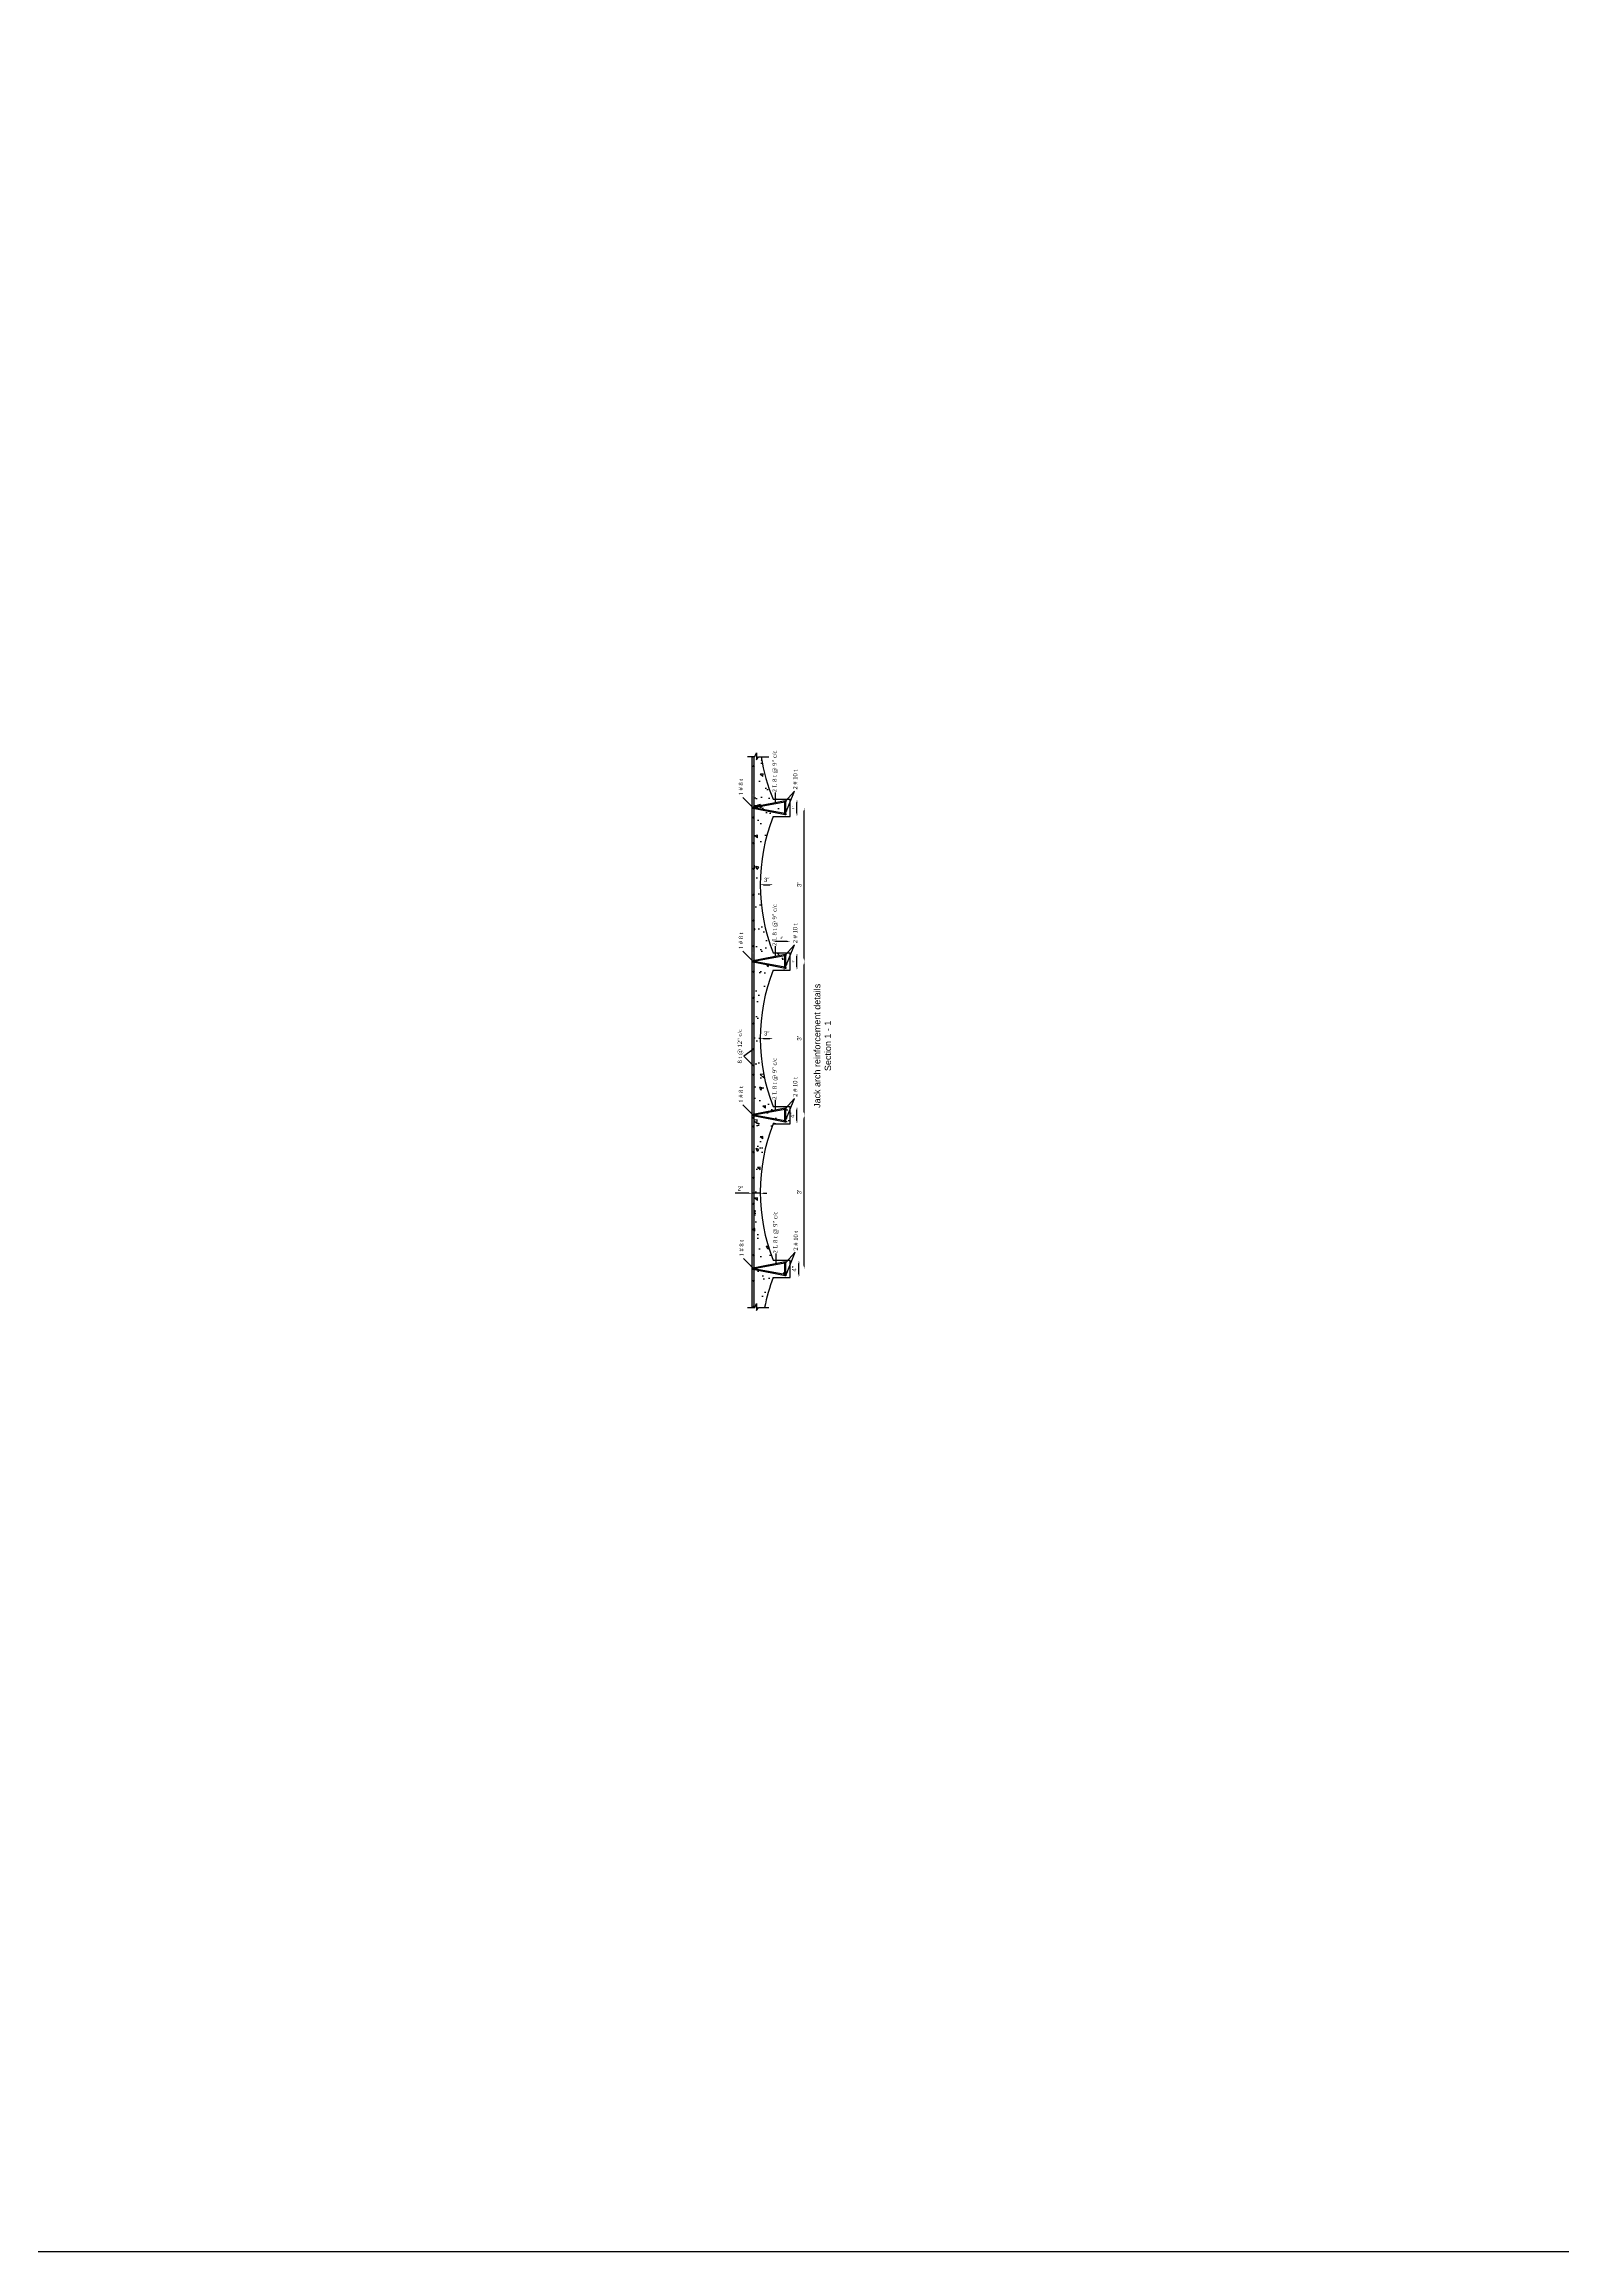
# Model space of a CAD drawing. Header units: inches. Extents: x 3138 to 9973, y -1757 to -151.
# Drawn here: x 7178 to 7533, y -1757 to -1241 of the extents above; entities that cross this region are included whole.
import ezdxf

# ---------------------------------------------------------------- set-up
doc = ezdxf.new("R2010")
doc.units = ezdxf.units.IN
doc.header["$LTSCALE"] = 0.1
doc.header["$MEASUREMENT"] = 0
doc.layers.add('MH - Beam and slab layout', color=7, linetype='Continuous')
doc.layers.add('MH - Slab reinforcement', color=3, linetype='Continuous')
doc.styles.get("Standard").update_dxf_attribs({"font": 'arial.ttf'})
doc.dimstyles.new('ISO-25', dxfattribs={"dimtxt": 0.5, "dimasz": 0.75, "dimexe": 1.25, "dimexo": 0.625, "dimtad": 1, "dimlunit": 4, "dimtxsty": 'Standard', "dimcen": 2.5, "dimse1": 1, "dimse2": 1, "dimadec": 0, "dimazin": 0, "dimtfac": 1, "dimtmove": 0, "dimatfit": 3, "dimfxl": 1, "dimarcsym": 0})
doc.dimstyles.get("Standard").update_dxf_attribs({"dimtxt": 6, "dimasz": 3, "dimexe": 0, "dimexo": 0.0625, "dimgap": 0.09, "dimtad": 0, "dimtih": 1, "dimtoh": 1, "dimdec": 1, "dimzin": 0, "dimdsep": 46, "dimlunit": 4, "dimtxsty": 'Standard', "dimblk": 'DOT', "dimcen": 0.09, "dimse1": 1, "dimse2": 1, "dimadec": 0, "dimazin": 0, "dimtfac": 1, "dimtdec": 1, "dimtofl": 0, "dimtmove": 0, "dimatfit": 3, "dimfxl": 1, "dimtolj": 1, "dimtzin": 0, "dimarcsym": 0})
pattern_1 = [(140, (6015.235, -8418.071), (0.6275213, 7.172602), [0.75, -8.25]), (85, (6015.235, -8418.071), (-7.521921, -1.387513), [0.6, -6.6]), (-169.5486, (6015.287, -8417.4734), (-6.8943954, 5.785094), [0.637402, -7.011421]), (136.1842, (6013.235, -8418.071), (1.65519, 10.67241), [1.125, -12.375]), (-173.3644, (6013.373, -8417.182), (-9.741179, 9.346627), [0.956103, -10.51713]), (81.1842, (6013.235, -8418.071), (-9.741186, 9.34662), [0.9, -9.9]), (111, (6013.735, -8417.071), (4.026189, 5.9690705), [0.75, -8.25]), (56, (6013.735, -8417.071), (-7.2515005, 2.433153), [0.6, -6.6]), (161.4514, (6014.0705, -8416.574), (-3.225305, 8.402226), [0.637402, -7.011421]), (127.5, (6015.235, -8418.0711), (-3.3289385, 0.12159855), [0, -6.52, 0, -6.7, 0, -6.625]), (97.5, (6015.235, -8418.071), (-3.9441171, 2.6306954), [0, -3.82, 0, -6.37, 0, -2.525]), (57.5, (6015.235, -8420.301), (0.2255487, 5.3382244), [0, -2.5, 0, -7.8, 0, -10.35]), (47.5, (6015.235, -8421.301), (-1.0010498, 5.8318617), [0, -3.25, 0, -5.18, 0, -7.35])]

# ---------------------------------------------------------------- blocks, each defined once
blk = doc.blocks.new('*D414')
at = {"color": 0, "lineweight": -2}
blk.add_line((7354.48, -1528.39), (7354.48, -1525.89), dxfattribs=at)
at = {"color": 0}
for points in [[(7354.6, -1525.89), (7354.35, -1525.89), (7354.48, -1525.14)], [(7354.35, -1528.39), (7354.6, -1528.39), (7354.48, -1529.14)]]:
    blk.add_solid(points, dxfattribs=at)
at = {"layer": 'Defpoints', "color": 0}
for p in [(7351.45, -1525.14), (7354.48, -1525.14), (7352.45, -1529.14)]:
    blk.add_point(p, dxfattribs=at)
at = {"color": 0, "insert": (7353.35, -1527.14), "char_height": 1, "attachment_point": 5, "rotation": 90}
blk.add_mtext('4"', dxfattribs=at)
blk = doc.blocks.new('*D415')
at = {"color": 0, "lineweight": -2}
blk.add_line((7355.7, -1526.39), (7355.7, -1492), dxfattribs=at)
at = {"color": 0}
for points in [[(7355.82, -1492), (7355.57, -1492), (7355.7, -1491.25)], [(7355.57, -1526.39), (7355.82, -1526.39), (7355.7, -1527.14)]]:
    blk.add_solid(points, dxfattribs=at)
at = {"layer": 'Defpoints', "color": 0}
for p in [(7355.7, -1491.25), (7355.7, -1491.25), (7354.61, -1527.14)]:
    blk.add_point(p, dxfattribs=at)
at = {"color": 0, "insert": (7354.56, -1509.2), "char_height": 1, "attachment_point": 5, "rotation": 90}
blk.add_mtext("3'", dxfattribs=at)
blk = doc.blocks.new('*D416')
at = {"color": 0, "lineweight": -2}
blk.add_line((7354.02, -1492.5), (7354.02, -1490), dxfattribs=at)
at = {"color": 0}
for points in [[(7354.14, -1490), (7353.89, -1490), (7354.02, -1489.25)], [(7353.89, -1492.5), (7354.14, -1492.5), (7354.02, -1493.25)]]:
    blk.add_solid(points, dxfattribs=at)
at = {"layer": 'Defpoints', "color": 0}
for p in [(7352.45, -1489.25), (7354.02, -1489.25), (7352.45, -1493.25)]:
    blk.add_point(p, dxfattribs=at)
at = {"color": 0, "insert": (7352.89, -1491.25), "char_height": 1, "attachment_point": 5, "rotation": 90}
blk.add_mtext('4"', dxfattribs=at)
blk = doc.blocks.new('*D417')
at = {"color": 0, "lineweight": -2}
blk.add_line((7354.02, -1456.62), (7354.02, -1454.12), dxfattribs=at)
at = {"color": 0}
for points in [[(7354.14, -1454.12), (7353.89, -1454.12), (7354.02, -1453.37)], [(7353.89, -1456.62), (7354.14, -1456.62), (7354.02, -1457.37)]]:
    blk.add_solid(points, dxfattribs=at)
at = {"layer": 'Defpoints', "color": 0}
for p in [(7352.45, -1453.37), (7354.02, -1453.37), (7352.45, -1457.37)]:
    blk.add_point(p, dxfattribs=at)
at = {"color": 0, "insert": (7353.14, -1455.37), "char_height": 0.5, "attachment_point": 5, "rotation": 90}
blk.add_mtext('4"', dxfattribs=at)
blk = doc.blocks.new('*D418')
at = {"color": 0, "lineweight": -2}
blk.add_line((7351.7, -1450.68), (7349.2, -1450.68), dxfattribs=at)
at = {"color": 0}
for points in [[(7349.2, -1450.55), (7349.2, -1450.8), (7348.45, -1450.68)], [(7351.7, -1450.8), (7351.7, -1450.55), (7352.45, -1450.68)]]:
    blk.add_solid(points, dxfattribs=at)
at = {"layer": 'Defpoints', "color": 0}
for p in [(7348.45, -1450.68), (7348.45, -1453.37), (7352.45, -1450.68)]:
    blk.add_point(p, dxfattribs=at)
at = {"color": 0, "insert": (7350.45, -1449.8), "char_height": 0.5, "attachment_point": 5}
blk.add_mtext('4"', dxfattribs=at)
blk = doc.blocks.new('*D419')
at = {"color": 0, "lineweight": -2}
for p, q in [((7342.77, -1509.49), (7339.61, -1509.49)), ((7345.46, -1509.49), (7343.52, -1509.49)), ((7346.21, -1509.49), (7346.96, -1509.49))]:
    blk.add_line(p, q, dxfattribs=at)
at = {"color": 0}
for points in [[(7342.77, -1509.62), (7342.77, -1509.37), (7343.52, -1509.49)], [(7346.21, -1509.37), (7346.21, -1509.62), (7345.46, -1509.49)]]:
    blk.add_solid(points, dxfattribs=at)
at = {"layer": 'Defpoints', "color": 0}
for p in [(7343.52, -1507.57), (7343.52, -1509.49), (7345.46, -1509.49)]:
    blk.add_point(p, dxfattribs=at)
at = {"color": 0, "insert": (7340.81, -1508.36), "char_height": 1, "attachment_point": 5}
blk.add_mtext('2"', dxfattribs=at)
blk = doc.blocks.new('*D420')
at = {"color": 0, "lineweight": -2}
blk.add_line((7355.7, -1490.5), (7355.7, -1456.12), dxfattribs=at)
at = {"color": 0}
for points in [[(7355.82, -1456.12), (7355.57, -1456.12), (7355.7, -1455.37)], [(7355.57, -1490.5), (7355.82, -1490.5), (7355.7, -1491.25)]]:
    blk.add_solid(points, dxfattribs=at)
at = {"layer": 'Defpoints', "color": 0}
for p in [(7355.7, -1455.37), (7356.7, -1455.37), (7355.7, -1491.25)]:
    blk.add_point(p, dxfattribs=at)
at = {"color": 0, "insert": (7354.56, -1473.31), "char_height": 1, "attachment_point": 5, "rotation": 90}
blk.add_mtext("3'", dxfattribs=at)
blk = doc.blocks.new('*D421')
at = {"color": 0, "lineweight": -2}
blk.add_line((7354.02, -1420.73), (7354.02, -1418.23), dxfattribs=at)
at = {"color": 0}
for points in [[(7354.14, -1418.23), (7353.89, -1418.23), (7354.02, -1417.48)], [(7353.89, -1420.73), (7354.14, -1420.73), (7354.02, -1421.48)]]:
    blk.add_solid(points, dxfattribs=at)
at = {"layer": 'Defpoints', "color": 0}
for p in [(7352.45, -1417.48), (7354.02, -1417.48), (7352.45, -1421.48)]:
    blk.add_point(p, dxfattribs=at)
at = {"color": 0, "insert": (7353.14, -1419.48), "char_height": 0.5, "attachment_point": 5, "rotation": 90}
blk.add_mtext('4"', dxfattribs=at)
blk = doc.blocks.new('*D422')
at = {"color": 0, "lineweight": -2}
blk.add_line((7346.2, -1473.31), (7347.7, -1473.31), dxfattribs=at)
at = {"color": 0}
for points in [[(7346.2, -1473.19), (7346.2, -1473.44), (7345.45, -1473.31)], [(7347.7, -1473.44), (7347.7, -1473.19), (7348.45, -1473.31)]]:
    blk.add_solid(points, dxfattribs=at)
at = {"layer": 'Defpoints', "color": 0}
for p in [(7345.45, -1473.31), (7348.45, -1473.31), (7348.45, -1473.31)]:
    blk.add_point(p, dxfattribs=at)
at = {"color": 0, "insert": (7346.95, -1472.17), "char_height": 1, "attachment_point": 5}
blk.add_mtext('3"', dxfattribs=at)
blk = doc.blocks.new('*D423')
at = {"color": 0, "lineweight": -2}
blk.add_line((7346.2, -1437.42), (7347.7, -1437.42), dxfattribs=at)
at = {"color": 0}
for points in [[(7346.2, -1437.3), (7346.2, -1437.55), (7345.45, -1437.42)], [(7347.7, -1437.55), (7347.7, -1437.3), (7348.45, -1437.42)]]:
    blk.add_solid(points, dxfattribs=at)
at = {"layer": 'Defpoints', "color": 0}
for p in [(7345.45, -1437.42), (7348.45, -1437.42), (7348.45, -1437.42)]:
    blk.add_point(p, dxfattribs=at)
at = {"color": 0, "insert": (7346.95, -1436.29), "char_height": 1, "attachment_point": 5}
blk.add_mtext('3"', dxfattribs=at)
blk = doc.blocks.new('*D424')
at = {"color": 0, "lineweight": -2}
blk.add_line((7355.7, -1454.61), (7355.7, -1420.23), dxfattribs=at)
at = {"color": 0}
for points in [[(7355.82, -1420.23), (7355.57, -1420.23), (7355.7, -1419.48)], [(7355.57, -1454.61), (7355.82, -1454.61), (7355.7, -1455.36)]]:
    blk.add_solid(points, dxfattribs=at)
at = {"layer": 'Defpoints', "color": 0}
for p in [(7355.7, -1419.48), (7355.7, -1419.48), (7355.7, -1455.36)]:
    blk.add_point(p, dxfattribs=at)
at = {"color": 0, "insert": (7354.56, -1437.42), "char_height": 1, "attachment_point": 5, "rotation": 90}
blk.add_mtext("3'", dxfattribs=at)
blk = doc.blocks.new('_Dot')
at = {"color": 0, "linetype": 'ByBlock', "lineweight": -2}
blk.add_line((-0.5, 0), (-1, 0), dxfattribs=at)
at = {"color": 0, "linetype": 'ByBlock', "const_width": 0.5}
blk.add_lwpolyline([(-0.25, 0, 1), (0.25, 0, 1)], format="xyb", close=True, dxfattribs=at)

msp = doc.modelspace()

# ---------------------------------------------------------------- hatches: boundary and pattern name
h = msp.add_hatch()
h.set_pattern_fill('AR-CONC', color=256, scale=0.01, angle=90)
h.set_pattern_definition([(140, (-129237.9909, 245606.8688), (0.159390855, 1.82184669), [0.1905, -2.0955]), (85, (-129237.9909, 245606.8688), (-1.910568452, -0.352434214), [0.1524, -1.676405842]), (-169.5485553, (-129237.9776, 245607.0207), (-1.751177519, 1.469412471), [0.161900088, -1.780902446]), (136.1842, (-129238.499, 245606.8688), (0.42042328, 2.710790409), [0.28575, -3.14325]), (-173.3644424, (-129238.4639, 245607.0947), (-2.474261246, 2.37404134), [0.242850231, -2.671356082]), (81.1841512, (-129238.499, 245606.8688), (-2.474261246, 2.37404134), [0.22859967, -2.51459732]), (111, (-129238.3719, 245607.1228), (1.022651982, 1.516143913), [0.1905, -2.0955]), (56, (-129238.3719, 245607.1228), (-1.841879661, 0.618020283), [0.1524, -1.6764]), (161.451445, (-129238.2867, 245607.2492), (-0.819227689, 2.134164193), [0.161900088, -1.780899376]), (127.5, (-129237.9909, 245606.8688), (-0.8455503887, 0.0308860325), [0, -1.65608, 0, -1.7018, 0, -1.68275]), (97.5, (-129237.9909, 245606.8688), (-1.0018057482, 0.668196625), [0, -0.97028, 0, -1.61798, 0, -0.64135]), (57.5, (-129237.9909, 245606.3024), (0.05728744, 1.3559059517), [0, -0.635, 0, -1.9812, 0, -2.6289]), (47.5, (-129237.9909, 245606.0484), (-0.2542649103, 1.481291814), [0, -0.8255, 0, -1.31572, 0, -1.8669])])
h.paths.add_polyline_path([(7343.775, -1416.333), (7344.021, -1416.284), (7344.021, -1409.705, -0.4142136), (7343.871, -1409.855, -1), (7343.871, -1409.555, -0.4142136), (7344.021, -1409.705), (7344.021, -1407.502), (7343.518, -1407.502), (7343.518, -1536.139), (7343.843, -1536.139, -0.9112015), (7343.871, -1535.842, -0.4142136), (7344.021, -1535.992), (7344.021, -1529.977, -0.4142136), (7343.871, -1530.127, -1), (7343.871, -1529.827, -0.4142136), (7344.021, -1529.977), (7344.021, -1528.622), (7344.021, -1527.34), (7343.762, -1527.288, -0.8620327), (7343.772, -1526.992), (7344.021, -1526.942), (7344.021, -1523.962, -0.4142136), (7343.871, -1524.112, -1), (7343.871, -1523.812, -0.4142136), (7344.021, -1523.962), (7344.021, -1517.947, -0.4142136), (7343.871, -1518.097, -1), (7343.871, -1517.797, -0.4142136), (7344.021, -1517.947), (7344.021, -1511.932, -0.4142136), (7343.871, -1512.082, -1), (7343.871, -1511.782, -0.4142136), (7344.021, -1511.932), (7344.021, -1505.917, -0.4142136), (7343.871, -1506.067, -1), (7343.871, -1505.767, -0.4142136), (7344.021, -1505.917), (7344.021, -1499.903, -0.4142136), (7343.871, -1500.053, -1), (7343.871, -1499.753, -0.4142136), (7344.021, -1499.903), (7344.021, -1493.888, -0.4142136), (7343.871, -1494.038, -1), (7343.871, -1493.738, -0.4142136), (7344.021, -1493.888), (7344.021, -1491.736), (7344.021, -1490.451), (7343.77, -1490.401, -0.8509112), (7343.773, -1490.105), (7344.021, -1490.055), (7344.021, -1487.873, -0.4142136), (7343.871, -1488.023, -1), (7343.871, -1487.723, -0.4142136), (7344.021, -1487.873), (7344.021, -1481.858, -0.4142136), (7343.871, -1482.008, -1), (7343.871, -1481.708, -0.4142136), (7344.021, -1481.858), (7344.021, -1475.843, -0.4142136), (7343.871, -1475.993, -1), (7343.871, -1475.693, -0.4142136), (7344.021, -1475.843), (7344.021, -1469.829, -0.4142136), (7343.871, -1469.979, -1), (7343.871, -1469.679, -0.4142136), (7344.021, -1469.829), (7344.021, -1463.814, -0.4142136), (7343.871, -1463.964, -1), (7343.871, -1463.664, -0.4142136), (7344.021, -1463.814), (7344.021, -1457.799, -0.4142136), (7343.871, -1457.949, -1), (7343.871, -1457.649, -0.4142136), (7344.021, -1457.799), (7344.021, -1454.85), (7344.021, -1453.566), (7343.77, -1453.515, -0.8515344), (7343.774, -1453.219), (7344.021, -1453.17), (7344.021, -1451.784, -0.4142136), (7343.871, -1451.934, -1), (7343.871, -1451.634, -0.4142136), (7344.021, -1451.784), (7344.021, -1445.773, -0.4142136), (7343.871, -1445.923, -1), (7343.871, -1445.623, -0.4142136), (7344.021, -1445.773), (7344.021, -1439.761, -0.4142136), (7343.871, -1439.911, -1), (7343.871, -1439.611, -0.4142136), (7344.021, -1439.761), (7344.021, -1433.75, -0.4142136), (7343.871, -1433.9, -1), (7343.871, -1433.6, -0.4142136), (7344.021, -1433.75), (7344.021, -1427.739, -0.4142136), (7343.871, -1427.889, -1), (7343.871, -1427.589, -0.4142136), (7344.021, -1427.739), (7344.021, -1421.727, -0.4142136), (7343.871, -1421.877, -1), (7343.871, -1421.577, -0.4142136), (7344.021, -1421.727), (7344.021, -1416.68), (7343.77, -1416.63, -0.856354)])
at = {"layer": 'MH - Beam and slab layout'}
h = msp.add_hatch(dxfattribs=at)
h.set_pattern_fill('AR-CONC', color=256, angle=90, style=0)
h.set_pattern_definition(pattern_1)
h.paths.add_polyline_path([(7348.446, -1525.139, -0.1875363), (7348.446, -1493.253), (7352.446, -1493.253), (7352.446, -1489.253), (7348.446, -1489.253, -0.187814), (7348.446, -1457.368), (7352.446, -1457.368), (7352.446, -1453.368), (7348.446, -1453.368, -0.187814), (7348.446, -1421.482), (7352.446, -1421.482), (7352.446, -1417.482), (7348.446, -1417.482, -0.063736), (7345.641, -1407.511), (7344.021, -1407.506), (7344.021, -1409.705), (7344.021, -1419.284), (7351.266, -1417.835, -0.0493986), (7351.296, -1417.832, -0.4142136), (7351.446, -1417.982), (7351.446, -1419.482), (7351.446, -1420.982, -0.4732865), (7351.266, -1421.129), (7344.021, -1419.68), (7344.021, -1421.727), (7344.021, -1427.739), (7344.021, -1433.75), (7344.021, -1439.761), (7344.021, -1445.773), (7344.021, -1451.784), (7344.021, -1455.17), (7351.266, -1453.72, -0.0493986), (7351.296, -1453.718, -0.4142136), (7351.446, -1453.868), (7351.446, -1455.368), (7351.446, -1456.868, -0.4732865), (7351.266, -1457.015), (7344.021, -1455.566), (7344.021, -1457.799), (7344.021, -1463.814), (7344.021, -1469.829), (7344.021, -1475.843), (7344.021, -1481.858), (7344.021, -1491.055), (7351.266, -1489.606, -0.0493986), (7351.296, -1489.603, -0.4142136), (7351.446, -1489.753), (7351.446, -1491.253), (7351.446, -1492.753, -0.4732865), (7351.266, -1492.9), (7344.021, -1491.451), (7344.021, -1491.873), (7344.021, -1493.888), (7344.021, -1499.903), (7344.021, -1505.917), (7344.021, -1511.932), (7344.021, -1517.947), (7344.021, -1523.962), (7344.021, -1526.941), (7351.266, -1525.492, -0.0494038), (7351.296, -1525.489, -0.4142136), (7351.446, -1525.639), (7351.446, -1527.139), (7351.446, -1528.639, -0.4732865), (7351.266, -1528.786), (7344.021, -1527.34), (7344.021, -1529.977), (7344.021, -1535.989), (7344.021, -1536.139), (7345.446, -1536.139), (7346.465, -1536.139, -0.0381915), (7348.446, -1529.139), (7352.446, -1529.139), (7352.446, -1525.139)])
h.paths.add_polyline_path([(7347.772, -1475.206), (7346.125, -1475.206), (7346.125, -1473.685), (7347.772, -1473.685)], flags=9)
h.paths.add_polyline_path([(7347.772, -1439.321), (7346.125, -1439.321), (7346.125, -1437.8), (7347.772, -1437.8)], flags=9)
h.paths.add_polyline_path([(7349.55, -1509.905), (7349.55, -1508.487), (7351.071, -1508.487), (7351.071, -1509.905)], flags=9)
h.paths.add_polyline_path([(7349.55, -1474.019), (7349.55, -1472.601), (7351.071, -1472.601), (7351.071, -1474.019)], flags=9)
h.paths.add_polyline_path([(7349.55, -1438.132), (7349.55, -1436.714), (7351.071, -1436.714), (7351.071, -1438.132)], flags=9)
h.paths.add_polyline_path([(7349.55, -1438.132), (7349.55, -1436.714), (7351.071, -1436.714), (7351.071, -1438.132)], flags=9)
h.paths.add_polyline_path([(7349.55, -1474.019), (7349.55, -1472.601), (7351.071, -1472.601), (7351.071, -1474.019)], flags=9)
h.paths.add_polyline_path([(7349.55, -1438.132), (7349.55, -1436.714), (7351.071, -1436.714), (7351.071, -1438.132)], flags=9)
h.paths.add_polyline_path([(7349.55, -1509.905), (7349.55, -1508.487), (7351.071, -1508.487), (7351.071, -1509.905)], flags=9)
h.paths.add_polyline_path([(7349.55, -1474.019), (7349.55, -1472.601), (7351.071, -1472.601), (7351.071, -1474.019)], flags=9)
h.paths.add_polyline_path([(7349.55, -1509.905), (7349.55, -1508.487), (7351.071, -1508.487), (7351.071, -1509.905)], flags=9)
h = msp.add_hatch(color=256, dxfattribs=at)
h.dxf.hatch_style = 1
edge = h.paths.add_edge_path()
edge.add_arc((7343.871, -1409.705), 0.15, 90, 450)
h = msp.add_hatch(color=256, dxfattribs=at)
edge = h.paths.add_edge_path()
edge.add_arc((7351.296, -1417.982), 0.15, 90, 450)
h = msp.add_hatch(color=256, dxfattribs=at)
edge = h.paths.add_edge_path()
edge.add_arc((7343.796, -1419.482), 0.15, 90, 450)
h = msp.add_hatch(color=256, dxfattribs=at)
edge = h.paths.add_edge_path()
edge.add_arc((7343.871, -1421.727), 0.15, 90, 450)
h = msp.add_hatch(dxfattribs=at)
h.set_pattern_fill('AR-CONC', color=256, angle=90, style=0)
h.set_pattern_definition(pattern_1)
h.paths.add_polyline_path([(7351.146, -1418.159), (7343.946, -1419.482), (7351.145, -1420.804)])
h = msp.add_hatch(color=256, dxfattribs=at)
h.dxf.hatch_style = 1
edge = h.paths.add_edge_path()
edge.add_arc((7351.296, -1420.982), 0.15, 90, 450)
h = msp.add_hatch(color=256, dxfattribs=at)
edge = h.paths.add_edge_path()
edge.add_arc((7343.871, -1427.739), 0.15, 90, 450)
h = msp.add_hatch(color=256, dxfattribs=at)
edge = h.paths.add_edge_path()
edge.add_arc((7343.871, -1433.75), 0.15, 90, 450)
h = msp.add_hatch(color=256, dxfattribs=at)
edge = h.paths.add_edge_path()
edge.add_arc((7343.871, -1439.761), 0.15, 90, 450)
h = msp.add_hatch(color=256, dxfattribs=at)
h.dxf.hatch_style = 1
edge = h.paths.add_edge_path()
edge.add_arc((7343.871, -1445.773), 0.15, 90, 450)
h = msp.add_hatch(color=256, dxfattribs=at)
edge = h.paths.add_edge_path()
edge.add_arc((7343.871, -1451.784), 0.15, 90, 450)
h = msp.add_hatch(color=256, dxfattribs=at)
edge = h.paths.add_edge_path()
edge.add_arc((7351.296, -1453.868), 0.15, 90, 450)
h = msp.add_hatch(color=256, dxfattribs=at)
edge = h.paths.add_edge_path()
edge.add_arc((7343.796, -1455.368), 0.15, 90, 450)
h = msp.add_hatch(color=256, dxfattribs=at)
edge = h.paths.add_edge_path()
edge.add_arc((7343.871, -1457.799), 0.15, 90, 450)
h = msp.add_hatch(dxfattribs=at)
h.set_pattern_fill('AR-CONC', color=256, angle=90, style=0)
h.set_pattern_definition(pattern_1)
h.paths.add_polyline_path([(7351.146, -1454.045), (7343.946, -1455.368), (7351.145, -1456.69)])
h = msp.add_hatch(color=256, dxfattribs=at)
edge = h.paths.add_edge_path()
edge.add_arc((7351.296, -1456.868), 0.15, 90, 450)
h = msp.add_hatch(color=256, dxfattribs=at)
edge = h.paths.add_edge_path()
edge.add_arc((7343.871, -1463.814), 0.15, 90, 450)
h = msp.add_hatch(color=256, dxfattribs=at)
edge = h.paths.add_edge_path()
edge.add_arc((7343.871, -1469.829), 0.15, 90, 450)
h = msp.add_hatch(color=256, dxfattribs=at)
edge = h.paths.add_edge_path()
edge.add_arc((7343.871, -1475.843), 0.15, 90, 450)
h = msp.add_hatch(color=256, dxfattribs=at)
edge = h.paths.add_edge_path()
edge.add_arc((7343.871, -1481.858), 0.15, 90, 450)
h = msp.add_hatch(dxfattribs=at)
h.set_pattern_fill('AR-CONC', color=256, angle=90, style=0)
h.set_pattern_definition(pattern_1)
h.paths.add_polyline_path([(7351.146, -1489.931), (7343.946, -1491.253), (7351.145, -1492.576)])
h = msp.add_hatch(color=256, dxfattribs=at)
edge = h.paths.add_edge_path()
edge.add_arc((7351.296, -1489.753), 0.15, 90, 450)
h = msp.add_hatch(color=256, dxfattribs=at)
edge = h.paths.add_edge_path()
edge.add_arc((7343.796, -1491.253), 0.15, 90, 450)
h = msp.add_hatch(color=256, dxfattribs=at)
edge = h.paths.add_edge_path()
edge.add_arc((7343.871, -1493.888), 0.15, 90, 450)
h = msp.add_hatch(color=256, dxfattribs=at)
edge = h.paths.add_edge_path()
edge.add_arc((7351.296, -1492.753), 0.15, 90, 450)
h = msp.add_hatch(color=256, dxfattribs=at)
edge = h.paths.add_edge_path()
edge.add_arc((7343.871, -1499.903), 0.15, 90, 450)
h = msp.add_hatch(color=256, dxfattribs=at)
edge = h.paths.add_edge_path()
edge.add_arc((7343.871, -1505.917), 0.15, 90, 450)
h = msp.add_hatch(color=256, dxfattribs=at)
edge = h.paths.add_edge_path()
edge.add_arc((7343.871, -1511.932), 0.15, 90, 450)
h = msp.add_hatch(color=256, dxfattribs=at)
edge = h.paths.add_edge_path()
edge.add_arc((7343.871, -1517.947), 0.15, 90, 450)
h = msp.add_hatch(dxfattribs=at)
h.set_pattern_fill('AR-CONC', color=256, angle=90, style=0)
h.set_pattern_definition(pattern_1)
h.paths.add_polyline_path([(7351.146, -1525.817), (7343.946, -1527.139), (7351.145, -1528.461)])
h = msp.add_hatch(color=256, dxfattribs=at)
edge = h.paths.add_edge_path()
edge.add_arc((7351.296, -1525.639), 0.15, 90, 450)
h = msp.add_hatch(color=256, dxfattribs=at)
edge = h.paths.add_edge_path()
edge.add_arc((7343.789, -1527.141), 0.15, 90, 450)
h = msp.add_hatch(color=256, dxfattribs=at)
edge = h.paths.add_edge_path()
edge.add_arc((7343.871, -1529.977), 0.15, 90, 450)
h = msp.add_hatch(color=256, dxfattribs=at)
edge = h.paths.add_edge_path()
edge.add_arc((7351.296, -1528.639), 0.15, 90, 450)
h = msp.add_hatch(color=256, dxfattribs=at)
edge = h.paths.add_edge_path()
edge.add_arc((7343.871, -1535.989), 0.15, 90, 450)

# ---------------------------------------------------------------- linework, layer by layer
for p, q in [((7343.521, -1536.139), (7343.521, -1407.505)), ((7344.021, -1536.139), (7344.021, -1407.506)), ((7351.266, -1417.835), (7343.775, -1419.333)), ((7348.446, -1417.482), (7352.446, -1417.482)), ((7352.446, -1421.482), (7352.446, -1417.482)), ((7352.446, -1421.482), (7352.446, -1417.482)), ((7351.266, -1421.129), (7343.763, -1419.628)), ((7351.146, -1418.159), (7343.946, -1419.482)), ((7351.145, -1420.804), (7343.946, -1419.482)), ((7348.446, -1421.482), (7352.446, -1421.482)), ((7351.145, -1420.804), (7351.146, -1418.159)), ((7351.446, -1420.982), (7351.446, -1417.982)), ((7351.266, -1453.72), (7343.775, -1455.219)), ((7348.446, -1453.368), (7352.446, -1453.368)), ((7351.446, -1456.868), (7351.446, -1453.868)), ((7352.446, -1457.368), (7352.446, -1453.368)), ((7352.446, -1457.368), (7352.446, -1453.368)), ((7351.266, -1457.015), (7343.763, -1455.514)), ((7351.146, -1454.045), (7343.946, -1455.368)), ((7351.145, -1456.69), (7343.946, -1455.368)), ((7348.446, -1457.368), (7352.446, -1457.368)), ((7351.145, -1456.69), (7351.146, -1454.045)), ((7351.266, -1489.606), (7343.775, -1491.105)), ((7351.146, -1489.931), (7343.946, -1491.253)), ((7348.446, -1489.253), (7352.446, -1489.253)), ((7351.145, -1492.576), (7351.146, -1489.931)), ((7351.446, -1492.753), (7351.446, -1489.753)), ((7352.446, -1493.253), (7352.446, -1489.253)), ((7352.446, -1493.253), (7352.446, -1489.253)), ((7351.266, -1492.9), (7343.763, -1491.4)), ((7351.145, -1492.576), (7343.946, -1491.253)), ((7348.446, -1493.253), (7352.446, -1493.253)), ((7351.266, -1525.492), (7343.767, -1526.992)), ((7351.146, -1525.817), (7343.946, -1527.139)), ((7348.446, -1525.139), (7352.446, -1525.139)), ((7351.145, -1528.461), (7351.146, -1525.817)), ((7351.446, -1528.639), (7351.446, -1525.639)), ((7352.446, -1529.139), (7352.446, -1525.139)), ((7351.266, -1528.786), (7343.756, -1527.287)), ((7351.145, -1528.461), (7343.946, -1527.139)), ((7348.446, -1529.139), (7352.446, -1529.139)), ((7343.946, -1536.139), (7344.199, -1536.139))]:
    msp.add_line(p, q)
for centre in [(7343.871, -1409.705), (7351.296, -1417.982), (7343.796, -1419.482), (7343.871, -1421.727), (7351.296, -1420.982), (7343.871, -1427.739), (7343.871, -1433.75), (7343.871, -1439.761), (7343.871, -1445.773), (7343.871, -1451.784), (7351.296, -1453.868), (7343.796, -1455.368), (7343.871, -1457.799), (7351.296, -1456.868), (7343.871, -1463.814), (7343.871, -1469.829), (7343.871, -1475.843), (7343.871, -1481.858), (7351.296, -1489.753), (7343.796, -1491.253), (7343.871, -1491.873), (7343.871, -1493.888), (7351.296, -1492.753), (7343.871, -1499.903), (7343.871, -1505.917), (7343.871, -1511.932), (7343.871, -1517.947), (7343.871, -1523.962), (7351.296, -1525.639), (7343.789, -1527.141), (7343.871, -1529.977), (7351.296, -1528.639), (7343.871, -1535.989)]:
    msp.add_circle(centre, 0.15)
for centre, radius, start, end in [((7343.796, -1407.482), 0.15, 188.91844, 350.76878), ((7385.996, -1401.539), 40.795, 188.49848, 203.00471), ((7389.392, -1437.425), 43.94, 158.72593, 201.27407), ((7389.392, -1473.31), 43.94, 158.72593, 201.27407), ((7389.457, -1509.196), 44.001, 158.75667, 201.24334), ((7393.21, -1545.582), 47.689, 159.83089, 168.65672)]:
    msp.add_arc(centre, radius, start, end)
for p, q in [((7342.439, -1407.505), (7344.199, -1407.505)), ((7344.199, -1407.505), (7344.561, -1406.613)), ((7344.561, -1406.613), (7344.561, -1408.267)), ((7344.561, -1408.267), (7345.054, -1407.568)), ((7345.054, -1407.568), (7347.407, -1407.568)), ((7342.439, -1536.139), (7344.199, -1536.139)), ((7344.199, -1536.139), (7344.561, -1535.247)), ((7344.561, -1535.247), (7344.561, -1536.901)), ((7344.561, -1536.901), (7345.054, -1536.202)), ((7345.054, -1536.202), (7347.407, -1536.202))]:
    msp.add_line(p, q, dxfattribs=at)
msp.add_lwpolyline([(6160.015, -722.304), (8196.431, -722.304), (8196.431, -1756.72), (6160.015, -1756.72)], close=True, dxfattribs=at)

# ---------------------------------------------------------------- texts
at = {"insert": (7357.98, -1489.989), "char_height": 1.5, "attachment_point": 1, "rotation": 90}
msp.add_mtext_dynamic_manual_height_columns('\\pxqc;Jack arch reinforcement details\\P\\pxqc;Section 1 - 1 ', width=29.85624, gutter_width=12.5, heights=[38.472], dxfattribs=at)
at = {"layer": 'MH - Slab reinforcement', "char_height": 1, "width": 12.06731, "attachment_point": 1, "rotation": 90}
for s, insert in [('{\\fTimes New Roman|b0|i0|c0|p34;2 L 8 t @ 9" c/c}', (7348.3, -1415.859)), ('{\\fTimes New Roman|b0|i0|c0|p34;1 # 8 t}', (7340.438, -1416.562)), ('{\\fTimes New Roman|b0|i0|c0|p34;2 # 10 t}', (7353.097, -1415.205)), ('{\\fTimes New Roman|b0|i0|c0|p34;2 L 8 t @ 9" c/c}', (7348.3, -1451.745)), ('{\\fTimes New Roman|b0|i0|c0|p34;1 # 8 t}', (7340.438, -1452.448)), ('{\\fTimes New Roman|b0|i0|c0|p34;2 # 10 t}', (7353.097, -1451.091)), ('{\\fTimes New Roman|b0|i0|c0|p34;8 t @ 12" c/c}', (7340.167, -1479.17)), ('{\\fTimes New Roman|b0|i0|c0|p34;2 L 8 t @ 9" c/c}', (7348.3, -1487.631)), ('{\\fTimes New Roman|b0|i0|c0|p34;1 # 8 t}', (7340.438, -1488.334)), ('{\\fTimes New Roman|b0|i0|c0|p34;2 # 10 t}', (7353.097, -1486.977)), ('{\\fTimes New Roman|b0|i0|c0|p34;2 L 8 t @ 9" c/c}', (7348.446, -1523.536)), ('{\\fTimes New Roman|b0|i0|c0|p34;1 # 8 t}', (7340.584, -1524.239)), ('{\\fTimes New Roman|b0|i0|c0|p34;2 # 10 t}', (7353.243, -1522.882))]:
    msp.add_mtext(s, dxfattribs=dict(at, insert=insert))

# ---------------------------------------------------------------- dimensions: what is measured, and where the dimension line sits
for base, p1, p2, angle, picture, middle in [((7354.016, -1417.482), (7352.446, -1421.482), (7352.446, -1417.482), 90, '*D421', (7353.141, -1419.482)), ((7348.446, -1450.675), (7352.446, -1450.675), (7348.446, -1453.368), 180, '*D418', (7350.446, -1449.8)), ((7354.016, -1453.368), (7352.446, -1457.368), (7352.446, -1453.368), 90, '*D417', (7353.141, -1455.368))]:
    dim = msp.add_linear_dim(base=base, p1=p1, p2=p2, angle=angle, dimstyle='ISO-25')
    dim.commit()
    dim.dimension.update_dxf_attribs({"geometry": picture, "text_midpoint": middle})
for base, p1, p2, angle, picture, middle in [((7355.698, -1419.482), (7355.698, -1455.364), (7355.698, -1419.482), 90, '*D424', (7354.562, -1437.423)), ((7348.4455, -1437.4247), (7345.4512, -1437.4247), (7348.4455, -1437.4247), 180, '*D423', (7346.9484, -1436.2892)), ((7355.698, -1455.3676), (7355.698, -1491.2533), (7356.698, -1455.3676), 90, '*D420', (7354.5625, -1473.3104)), ((7348.4455, -1473.3104), (7345.4512, -1473.3104), (7348.4455, -1473.3104), 180, '*D422', (7346.9484, -1472.1749)), ((7354.016, -1489.253), (7352.446, -1493.253), (7352.446, -1489.253), 90, '*D416', (7352.891, -1491.253)), ((7355.698, -1491.253), (7354.613, -1527.139), (7355.698, -1491.253), 90, '*D415', (7354.562, -1509.196)), ((7343.521, -1509.491), (7345.457, -1509.491), (7343.521, -1507.573), 180, '*D419', (7340.814, -1508.364)), ((7354.477, -1525.139), (7352.446, -1529.139), (7351.446, -1525.139), 90, '*D414', (7353.352, -1527.139))]:
    dim = msp.add_linear_dim(base=base, p1=p1, p2=p2, angle=angle, dimstyle='ISO-25', override={"dimtxt": 1})
    dim.commit()
    dim.dimension.update_dxf_attribs({"geometry": picture, "text_midpoint": middle})

# ---------------------------------------------------------------- leaders
at = {"layer": 'MH - Slab reinforcement'}
for points in [[(7343.796, -1419.482), (7341.355, -1417.03)], [(7348.988, -1418.291), (7349.001, -1415.916)], [(7351.296, -1420.982), (7353.475, -1415.591)], [(7351.296, -1417.982), (7353.475, -1415.591)], [(7343.796, -1455.368), (7341.355, -1452.916)], [(7348.988, -1454.176), (7349.001, -1451.802)], [(7351.296, -1456.868), (7353.475, -1451.477)], [(7351.296, -1453.868), (7353.475, -1451.477)], [(7343.871, -1475.843), (7341.581, -1477.45)], [(7344.021, -1479.902), (7341.581, -1477.45)], [(7343.796, -1491.253), (7341.355, -1488.802)], [(7348.988, -1490.062), (7349.001, -1487.688)], [(7351.296, -1492.753), (7353.475, -1487.362)], [(7351.296, -1489.753), (7353.475, -1487.362)], [(7343.942, -1527.159), (7341.502, -1524.707)], [(7349.134, -1525.968), (7349.147, -1523.593)], [(7351.442, -1528.659), (7353.621, -1523.268)], [(7351.442, -1525.659), (7353.621, -1523.268)]]:
    msp.add_leader(points, dimstyle='Standard', override={"dimasz": 1, "dimtad": 0}, dxfattribs=at)

doc.saveas('drawing.dxf')
